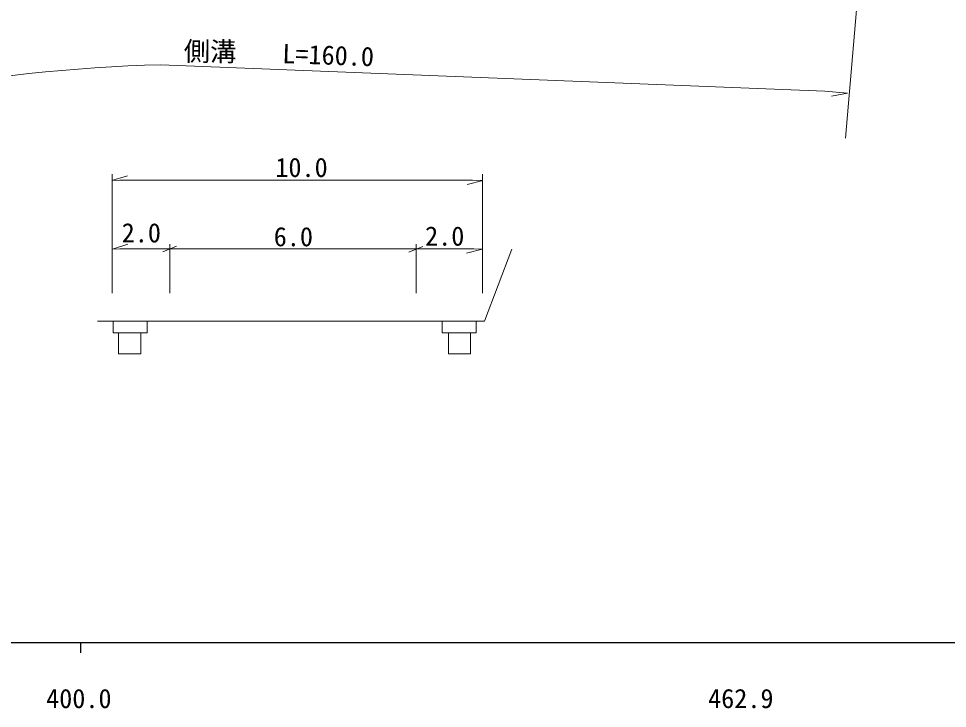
# Model space of a CAD drawing. Units: millimetres, scale not verified. Extents: x 40000 to 680000, y 20000 to 380000.
# Drawn here: x 462104 to 550581, y 198715 to 264418 of the extents above; entities that cross this region are included whole.
import ezdxf
from ezdxf.enums import TextEntityAlignment as Align

# ---------------------------------------------------------------- set-up
doc = ezdxf.new("R2010")
doc.units = ezdxf.units.MM
doc.header["$LTSCALE"] = 1000
for name, color, linetype, lineweight in [('M-BGD-HTXT', 7, 'Continuous', 13), ('M-BMK-OTRS', 5, 'Continuous', 13), ('M-STR-HTXT', 7, 'Continuous', 13), ('M-TTL-BAND', 7, 'Continuous', 25)]:
    doc.layers.add(name, color=color, linetype=linetype, lineweight=lineweight)
doc.styles.add('ＭＳ ゴシック', font='')
doc.styles.get('ＭＳ ゴシック').set_extended_font_data('MS Gothic')

msp = doc.modelspace()

# ---------------------------------------------------------------- linework, layer by layer
at = {"layer": 'M-BGD-HTXT'}
for p, q in [((506488, 235602), (509089, 242441)), ((469626, 235602), (506488, 235602)), ((471123, 235602), (471123, 234483)), ((474352, 235602), (474352, 234483)), ((502458, 235602), (502458, 234483)), ((505687, 235602), (505687, 234483)), ((471123, 234483), (474352, 234483)), ((471629, 234483), (471629, 232489)), ((473764, 234483), (473764, 232489)), ((502458, 234483), (505687, 234483)), ((503064, 234483), (503064, 232489)), ((505140, 234483), (505140, 232489)), ((471629, 232489), (473764, 232489)), ((503064, 232489), (505140, 232489))]:
    msp.add_line(p, q, dxfattribs=at)
at = {"layer": 'M-BMK-OTRS'}
msp.add_line((547420, 329867), (540859, 253013), dxfattribs=at)
at = {"layer": 'M-STR-HTXT'}
for p, q in [((475670, 260023), (538894, 257518)), ((538894, 257518), (541066, 257320)), ((541066, 257320), (539534, 257038)), ((471034, 238272), (471034, 249596)), ((506290, 238272), (506290, 249596)), ((470984, 248995), (472474, 249450)), ((471734, 249012), (470984, 248995)), ((471734, 249012), (505357, 249012)), ((506330, 248995), (504823, 248602)), ((505357, 249012), (506330, 248995)), ((471038, 242441), (472516, 242933)), ((471734, 242475), (471038, 242441)), ((505473, 242475), (471734, 242475)), ((475856, 242198), (477140, 242731)), ((476521, 238272), (476521, 242942)), ((499290, 242179), (500612, 242720)), ((499986, 238272), (499986, 242942)), ((506276, 242441), (504760, 242084)), ((505473, 242475), (506276, 242441))]:
    msp.add_line(p, q, dxfattribs=at)
msp.add_arc((480427, 95735), 164357, 91.65869, 109.2359, dxfattribs=at)
at = {"layer": 'M-TTL-BAND'}
for p, q in [((40000, 205000), (579000, 205000)), ((468000, 205000), (468000, 204000))]:
    msp.add_line(p, q, dxfattribs=at)

# ---------------------------------------------------------------- texts
at = {"layer": 'M-STR-HTXT', "style": 'ＭＳ ゴシック'}
for s, rotation, p in [('側溝', 359.4, (477831, 259850)), ('L=160.0', 358, (487184, 259628))]:
    msp.add_text(s, height=1833, rotation=rotation, dxfattribs=at).set_placement(p, align=Align.BOTTOM_LEFT)
for s, p in [('10.0', (486562, 248780)), ('2.0 ', (471925, 242552)), ('6.0 ', (486408, 242182)), ('2.0 ', (500825, 242240))]:
    msp.add_text(s, height=1833, dxfattribs=at).set_placement(p, align=Align.BOTTOM_LEFT)
at = {"layer": 'M-TTL-BAND', "style": 'ＭＳ ゴシック'}
for s, p in [('400.0', (467844, 198195)), ('462.9', (530900, 198195))]:
    msp.add_text(s, height=1833, dxfattribs=at).set_placement(p, align=Align.BOTTOM_CENTER)

doc.saveas('drawing.dxf')
